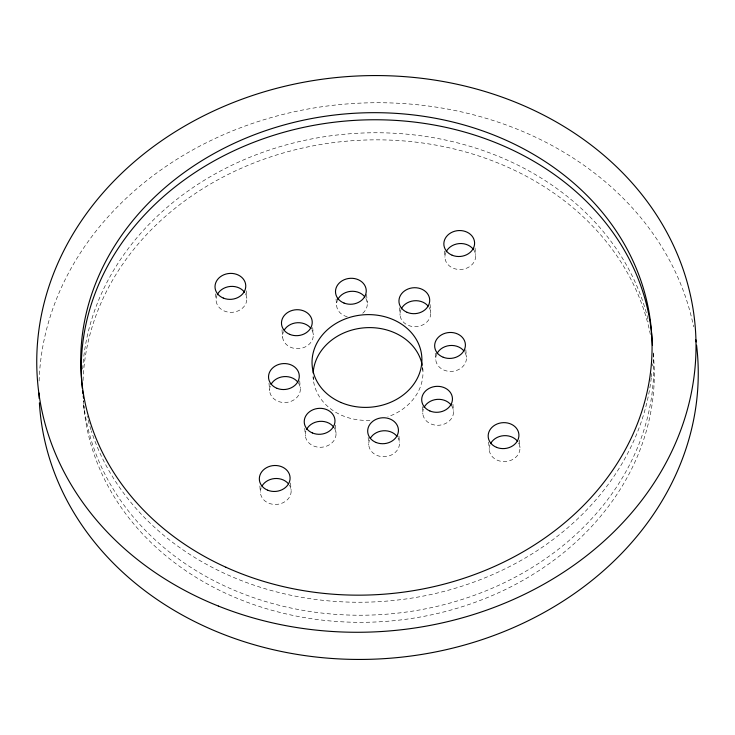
<?xml version="1.0" encoding="UTF-8"?>
<svg xmlns="http://www.w3.org/2000/svg" width="735" height="735" viewBox="0 0 735 735"><rect width="100%" height="100%" fill="white"/><g stroke="black" fill="none" stroke-linecap="round" stroke-linejoin="round"><path stroke-width="0.55" stroke-dasharray="3.67 2.76" d="M519.36 440.081L519.985 447.661M475.03 247.971L475.655 255.55M488.628 442.011L489.244 449.59M465.825 349.649L466.449 357.228M444.39 250.993L444.923 257.489M452.925 404.186L453.523 411.499M435.212 353.167L435.745 359.663M430.076 304.492L430.765 312.88M422.588 366.774L422.937 371.101M422.239 406.62L422.836 413.924M399.454 307.735L400.079 315.315M398.94 436.011L399.472 442.507M366.581 294.386L367.298 303.05M368.152 437.362L368.777 444.941M336.06 298.989L336.593 305.484M335.362 425.096L336.051 433.494M312.697 327.571L313.294 334.875M313.082 376.54L313.349 379.793M304.74 428.349L305.365 435.919M299.696 380.758L300.321 388.337M281.992 329.73L282.617 337.31M290.518 482.932L291.143 490.511M269.001 383.183L269.626 390.763M246.197 290.821L246.822 298.401M259.878 485.945L260.411 492.441M215.557 293.835L216.09 300.33M83.808 405.692L84.222 410.755M422.717 368.207A54.996 46.333 -4.7 0 1 387.869 416.773M369.916 420.301A54.996 46.333 -4.7 0 1 313.128 376.89M298.428 382.944A15.398 12.973 -4.7 0 1 286.466 402.44A15.398 12.973 -4.7 0 1 270.324 385.921M334.361 428.046A15.398 12.973 -4.7 0 1 322.169 447.192A15.398 12.973 -4.7 0 1 305.889 431.068M398.021 437.839A15.398 12.973 -4.7 0 1 385.131 456.665A15.398 12.973 -4.7 0 1 369.475 440.1M451.832 406.051A15.398 12.973 -4.7 0 1 439.64 425.197A15.398 12.973 -4.7 0 1 423.36 409.073M464.998 352.552A15.398 12.973 -4.7 0 1 452.108 371.377A15.398 12.973 -4.7 0 1 436.452 354.812M429.075 307.441A15.398 12.973 -4.7 0 1 416.405 326.625A15.398 12.973 -4.7 0 1 400.906 309.674M365.846 298.373A15.398 12.973 -4.7 0 1 362.511 313.459M347.232 316.739A15.398 12.973 -4.7 0 1 337.301 300.633M312.026 330.162A15.398 12.973 -4.7 0 1 298.447 348.647A15.398 12.973 -4.7 0 1 283.434 331.669M39.111 381.015A329.96 277.977 -4.7 0 1 345.634 104.058A329.96 277.977 -4.7 0 1 693.62 326.854M653.222 352.938A285.961 240.915 -4.7 0 1 391.351 613.78A285.961 240.915 -4.7 0 1 83.9 405.812M83.643 403.671A285.961 240.915 -4.7 0 1 83.303 400.446M82.688 369.099A285.961 240.915 -4.7 0 1 347.912 133.926A285.961 240.915 -4.7 0 1 648.61 321.93M473.891 250.13A15.398 12.973 -4.7 0 1 461.488 269.433A15.398 12.973 -4.7 0 1 445.741 252.647M518.634 442.957A15.398 12.973 -4.7 0 1 505.331 461.58A15.398 12.973 -4.7 0 1 490.061 444.758M289.379 485.082A15.398 12.973 -4.7 0 1 276.976 504.394A15.398 12.973 -4.7 0 1 261.228 487.608M245.481 293.697A15.398 12.973 -4.7 0 1 232.168 312.32A15.398 12.973 -4.7 0 1 216.908 295.498M652.423 363.797A285.961 240.915 -4.7 0 1 652.312 365.966M651.734 373.536A285.961 240.915 -4.7 0 1 651.403 376.779M651.274 377.863A285.961 240.915 -4.7 0 1 390.845 600.743A285.961 240.915 -4.7 0 1 91.287 430.82M90.956 429.782A285.961 240.915 -4.7 0 1 87.125 416.175M653.24 353.563A285.961 240.915 -4.7 0 1 388.741 621.149A285.961 240.915 -4.7 0 1 83.358 401.062M83.064 380.519A285.961 240.915 -4.7 0 1 349.777 140.909A285.961 240.915 -4.7 0 1 650.539 335.371"/><path stroke-width="1.1" d="M313.165 373.003A54.996 46.333 -4.7 0 1 365.001 327.764A54.996 46.333 -4.7 0 1 422.276 365.323M271.031 384.387A15.398 12.973 -4.7 0 1 283.958 376.614A15.398 12.973 -4.7 0 1 297.932 382.255M306.541 429.516A15.398 12.973 -4.7 0 1 319.67 421.366A15.398 12.973 -4.7 0 1 333.892 427.347M370.183 438.565A15.398 12.973 -4.7 0 1 383.11 430.793A15.398 12.973 -4.7 0 1 397.084 436.434M424.012 407.521A15.398 12.973 -4.7 0 1 437.132 399.371A15.398 12.973 -4.7 0 1 451.363 405.352M436.783 354.04A15.398 12.973 -4.7 0 1 449.609 345.551A15.398 12.973 -4.7 0 1 464.061 351.146M401.255 308.902A15.398 12.973 -4.7 0 1 413.897 300.799A15.398 12.973 -4.7 0 1 428.092 306.063M337.622 299.862A15.398 12.973 -4.7 0 1 350.457 291.372A15.398 12.973 -4.7 0 1 364.909 296.968M284.197 330.153A15.398 12.973 -4.7 0 1 297.399 322.72A15.398 12.973 -4.7 0 1 311.144 328.729M696.569 345.184A329.96 277.977 -4.7 0 1 393.537 657.944A329.96 277.977 -4.7 0 1 39.396 402.853M39.175 398.489A329.96 277.977 -4.7 0 1 39.019 393.032M695.852 339.772A329.96 277.977 -4.7 0 1 696.155 341.931M446.081 251.875A15.398 12.973 -4.7 0 1 459.09 243.597A15.398 12.973 -4.7 0 1 473.413 249.431M490.805 443.233A15.398 12.973 -4.7 0 1 503.898 435.671A15.398 12.973 -4.7 0 1 517.734 441.542M261.972 486.083A15.398 12.973 -4.7 0 1 288.368 483.713M217.248 294.726A15.398 12.973 -4.7 0 1 230.257 286.448A15.398 12.973 -4.7 0 1 244.58 292.282M83.56 398.122A285.961 240.915 -4.7 0 1 83.248 395.981M82.954 393.831A285.961 240.915 -4.7 0 1 82.568 390.616M82.338 388.466A285.961 240.915 -4.7 0 1 349.474 120.724A285.961 240.915 -4.7 0 1 652.459 345.404M341.141 402.55A54.996 46.333 -4.7 0 0 421.872 358.11A54.996 46.333 -4.7 0 0 337.879 322.353A54.996 46.333 -4.7 0 0 341.141 402.55M289.627 334.324A15.398 12.973 -4.7 0 0 312.228 321.884A15.398 12.973 -4.7 0 0 288.708 311.87A15.398 12.973 -4.7 0 0 289.627 334.324M277.104 388.365A15.398 12.973 -4.7 0 0 299.255 375.337A15.398 12.973 -4.7 0 0 275.349 365.966A15.398 12.973 -4.7 0 0 277.104 388.365M312.375 432.943A15.398 12.973 -4.7 0 0 334.985 420.503A15.398 12.973 -4.7 0 0 311.465 410.488A15.398 12.973 -4.7 0 0 312.375 432.943M376.256 442.543A15.398 12.973 -4.7 0 0 398.407 429.516A15.398 12.973 -4.7 0 0 374.51 420.144A15.398 12.973 -4.7 0 0 376.256 442.543M429.846 410.948A15.398 12.973 -4.7 0 0 452.448 398.508A15.398 12.973 -4.7 0 0 428.937 388.493A15.398 12.973 -4.7 0 0 429.846 410.948M443.233 357.256A15.398 12.973 -4.7 0 0 465.374 344.237A15.398 12.973 -4.7 0 0 441.478 334.857A15.398 12.973 -4.7 0 0 443.233 357.256M407.089 312.329A15.398 12.973 -4.7 0 0 429.699 299.889A15.398 12.973 -4.7 0 0 406.179 289.875A15.398 12.973 -4.7 0 0 407.089 312.329M344.072 303.077A15.398 12.973 -4.7 0 0 366.223 290.059A15.398 12.973 -4.7 0 0 342.326 280.678A15.398 12.973 -4.7 0 0 344.072 303.077M218.387 606.063A329.96 277.977 -4.7 0 0 695.466 329.969A329.96 277.977 -4.7 0 0 185.293 125.722A329.96 277.977 -4.7 0 0 218.387 606.063M452.154 255.229A15.398 12.973 -4.7 0 0 474.589 242.559A15.398 12.973 -4.7 0 0 450.923 232.793A15.398 12.973 -4.7 0 0 452.154 255.229M223.321 298.079A15.398 12.973 -4.7 0 0 245.756 285.41A15.398 12.973 -4.7 0 0 222.089 275.643A15.398 12.973 -4.7 0 0 223.321 298.079M267.641 490.181A15.398 12.973 -4.7 0 0 290.077 477.511A15.398 12.973 -4.7 0 0 266.41 467.745A15.398 12.973 -4.7 0 0 267.641 490.181M496.483 447.33A15.398 12.973 -4.7 0 0 518.91 434.67A15.398 12.973 -4.7 0 0 495.243 424.894A15.398 12.973 -4.7 0 0 496.483 447.33M225.93 567.245A285.961 240.915 -4.7 0 0 652.055 344.807A285.961 240.915 -4.7 0 0 221.161 149.701A285.961 240.915 -4.7 0 0 225.93 567.245"/></g></svg>
